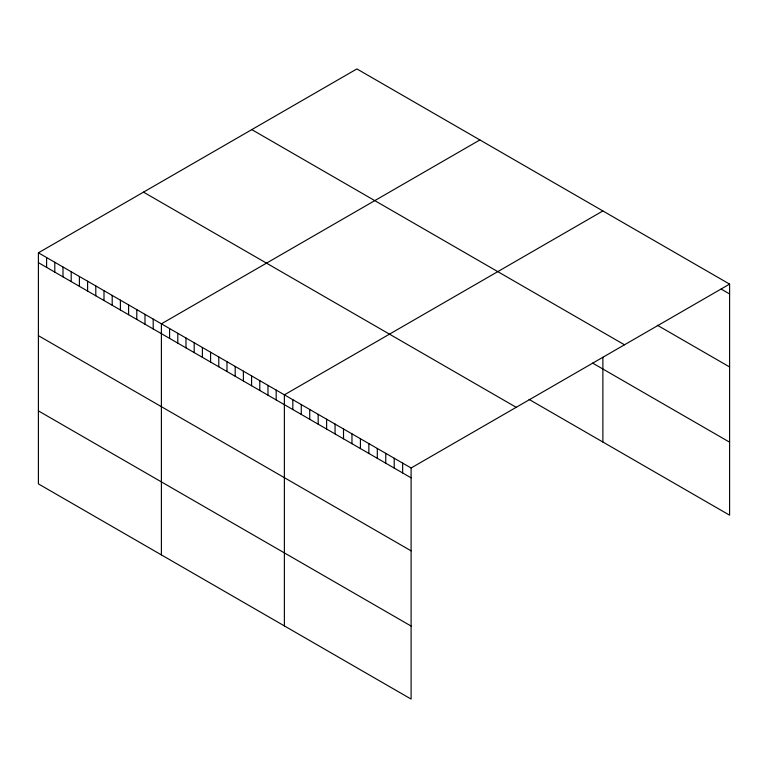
<?xml version="1.0" encoding="UTF-8"?>
<svg xmlns="http://www.w3.org/2000/svg" width="768" height="768" viewBox="0 0 768 768"><rect width="100%" height="100%" fill="white"/><g stroke="black" fill="none" stroke-linecap="round" stroke-linejoin="round"><path stroke-width="1.15" d="M38.4 252.816L411.101 467.99L411.101 699.072L38.4 483.888L38.4 252.816L356.899 68.928L729.6 284.112L729.6 515.184L529.085 399.418M479.894 139.939L161.395 323.827L161.395 554.899M602.88 210.95L284.381 394.829L284.381 625.91M411.101 467.99L729.6 284.112M721.152 289.066L729.6 293.942M657.322 325.229L729.6 366.95M251.798 129.61L624.499 344.794M592.637 363.101L729.6 442.176M143.501 192.134L516.202 407.309M38.4 262.646L411.101 477.83M38.4 335.664L411.101 550.838M38.4 410.88L411.101 626.054M602.88 357.264L602.88 442.022M402.653 463.114L402.653 472.954M394.205 458.237L394.205 468.077M385.757 453.36L385.757 463.2M377.309 448.483L377.309 458.323M368.861 443.606L368.861 453.437M360.413 438.73L360.413 448.56M351.965 433.853L351.965 443.683M343.517 428.976L343.517 438.806M335.069 424.099L335.069 433.93M326.621 419.222L326.621 429.053M318.173 414.346L318.173 424.176M309.725 409.469L309.725 419.299M301.277 404.592L301.277 414.422M292.829 399.706L292.829 409.546M276.182 390.096L276.182 399.936M267.984 385.363L267.984 395.203M259.786 380.63L259.786 390.47M251.587 375.898L251.587 385.728M243.389 371.165L243.389 380.995M235.19 366.432L235.19 376.262M226.982 361.699L226.982 371.53M218.784 356.957L218.784 366.797M210.586 352.224L210.586 362.064M202.387 347.491L202.387 357.331M194.189 342.758L194.189 352.598M185.99 338.026L185.99 347.866M177.792 333.293L177.792 343.123M169.594 328.56L169.594 338.39M153.197 319.094L153.197 328.925M144.989 314.352L144.989 324.192M136.79 309.619L136.79 319.459M128.592 304.886L128.592 314.726M120.394 300.154L120.394 309.994M112.195 295.421L112.195 305.261M103.997 290.688L103.997 300.518M95.798 285.955L95.798 295.786M87.6 281.222L87.6 291.053M79.402 276.49L79.402 286.32M71.194 271.747L71.194 281.587M62.995 267.014L62.995 276.854M54.797 262.282L54.797 272.122M46.598 257.549L46.598 267.389"/></g></svg>
